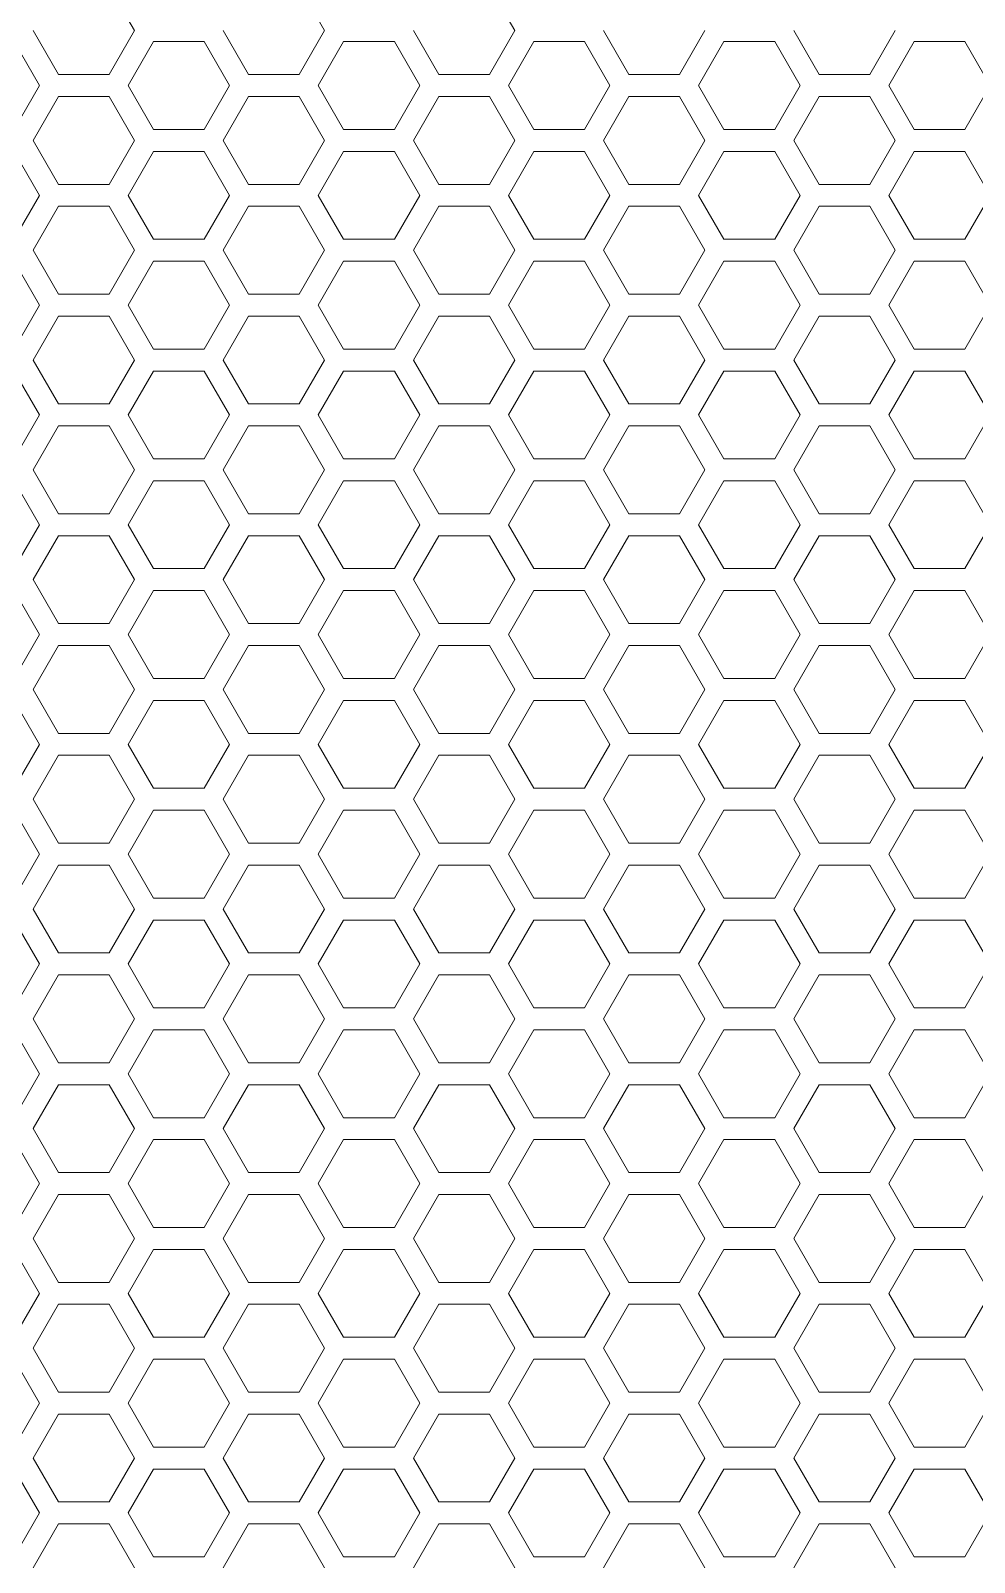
# Model space of a CAD drawing. Header units: millimetres. Extents: x 0 to 62, y -17 to 201.
# Drawn here: x 31.88 to 40.48, y 50.65 to 64.6 of the extents above; entities that cross this region are included whole.
import ezdxf

# ---------------------------------------------------------------- set-up
doc = ezdxf.new("R2010")
doc.units = ezdxf.units.MM

msp = doc.modelspace()

# ---------------------------------------------------------------- linework, layer by layer
at = {"color": 0, "lineweight": 18}
for p, q in [((32.828, 64.6), (32.597, 65)), ((34.56, 64.6), (34.329, 65)), ((36.292, 64.6), (36.061, 65)), ((31.904, 64.6), (32.135, 64.2)), ((32.597, 64.2), (32.828, 64.6)), ((33.636, 64.6), (33.867, 64.2)), ((34.329, 64.2), (34.56, 64.6)), ((35.368, 64.6), (35.599, 64.2)), ((36.061, 64.2), (36.292, 64.6)), ((37.1, 64.6), (37.331, 64.2)), ((37.793, 64.2), (38.024, 64.6)), ((38.832, 64.6), (39.063, 64.2)), ((39.525, 64.2), (39.756, 64.6)), ((31.962, 64.1), (31.731, 64.5)), ((33.001, 64.5), (32.77, 64.1)), ((33.463, 64.5), (33.001, 64.5)), ((33.694, 64.1), (33.463, 64.5)), ((34.733, 64.5), (34.502, 64.1)), ((35.195, 64.5), (34.733, 64.5)), ((35.426, 64.1), (35.195, 64.5)), ((36.465, 64.5), (36.234, 64.1)), ((36.927, 64.5), (36.465, 64.5)), ((37.158, 64.1), (36.927, 64.5)), ((38.197, 64.5), (37.966, 64.1)), ((38.659, 64.5), (38.197, 64.5)), ((38.89, 64.1), (38.659, 64.5)), ((39.929, 64.5), (39.698, 64.1)), ((40.391, 64.5), (39.929, 64.5)), ((40.622, 64.1), (40.391, 64.5)), ((32.135, 64.2), (32.597, 64.2)), ((33.867, 64.2), (34.329, 64.2)), ((35.599, 64.2), (36.061, 64.2)), ((37.331, 64.2), (37.793, 64.2)), ((39.063, 64.2), (39.525, 64.2)), ((31.731, 63.7), (31.962, 64.1)), ((32.77, 64.1), (33.001, 63.7)), ((33.463, 63.7), (33.694, 64.1)), ((34.502, 64.1), (34.733, 63.7)), ((35.195, 63.7), (35.426, 64.1)), ((36.234, 64.1), (36.465, 63.7)), ((36.927, 63.7), (37.158, 64.1)), ((37.966, 64.1), (38.197, 63.7)), ((38.659, 63.7), (38.89, 64.1)), ((39.698, 64.1), (39.929, 63.7)), ((40.391, 63.7), (40.622, 64.1)), ((32.135, 64), (31.904, 63.6)), ((32.597, 64), (32.135, 64)), ((32.828, 63.6), (32.597, 64)), ((33.867, 64), (33.636, 63.6)), ((34.329, 64), (33.867, 64)), ((34.56, 63.6), (34.329, 64)), ((35.599, 64), (35.368, 63.6)), ((36.061, 64), (35.599, 64)), ((36.292, 63.6), (36.061, 64)), ((37.331, 64), (37.1, 63.6)), ((37.793, 64), (37.331, 64)), ((38.024, 63.6), (37.793, 64)), ((39.063, 64), (38.832, 63.6)), ((39.525, 64), (39.063, 64)), ((39.756, 63.6), (39.525, 64)), ((33.001, 63.7), (33.463, 63.7)), ((34.733, 63.7), (35.195, 63.7)), ((36.465, 63.7), (36.927, 63.7)), ((38.197, 63.7), (38.659, 63.7)), ((39.929, 63.7), (40.391, 63.7)), ((31.962, 63.1), (31.731, 63.5)), ((31.904, 63.6), (32.135, 63.2)), ((32.597, 63.2), (32.828, 63.6)), ((33.001, 63.5), (32.77, 63.1)), ((33.463, 63.5), (33.001, 63.5)), ((33.694, 63.1), (33.463, 63.5)), ((33.636, 63.6), (33.867, 63.2)), ((34.329, 63.2), (34.56, 63.6)), ((34.733, 63.5), (34.502, 63.1)), ((35.195, 63.5), (34.733, 63.5)), ((35.426, 63.1), (35.195, 63.5)), ((35.368, 63.6), (35.599, 63.2)), ((36.061, 63.2), (36.292, 63.6)), ((36.465, 63.5), (36.234, 63.1)), ((36.927, 63.5), (36.465, 63.5)), ((37.158, 63.1), (36.927, 63.5)), ((37.1, 63.6), (37.331, 63.2)), ((37.793, 63.2), (38.024, 63.6)), ((38.197, 63.5), (37.966, 63.1)), ((38.659, 63.5), (38.197, 63.5)), ((38.89, 63.1), (38.659, 63.5)), ((38.832, 63.6), (39.063, 63.2)), ((39.525, 63.2), (39.756, 63.6)), ((39.929, 63.5), (39.698, 63.1)), ((40.391, 63.5), (39.929, 63.5)), ((40.622, 63.1), (40.391, 63.5)), ((32.135, 63.2), (32.597, 63.2)), ((33.867, 63.2), (34.329, 63.2)), ((35.599, 63.2), (36.061, 63.2)), ((37.331, 63.2), (37.793, 63.2)), ((39.063, 63.2), (39.525, 63.2)), ((31.731, 62.7), (31.962, 63.1)), ((32.77, 63.1), (33.001, 62.7)), ((33.463, 62.7), (33.694, 63.1)), ((34.502, 63.1), (34.733, 62.7)), ((35.195, 62.7), (35.426, 63.1)), ((36.234, 63.1), (36.465, 62.7)), ((36.927, 62.7), (37.158, 63.1)), ((37.966, 63.1), (38.197, 62.7)), ((38.659, 62.7), (38.89, 63.1)), ((39.698, 63.1), (39.929, 62.7)), ((40.391, 62.7), (40.622, 63.1)), ((32.135, 63), (31.904, 62.6)), ((32.597, 63), (32.135, 63)), ((32.828, 62.6), (32.597, 63)), ((33.867, 63), (33.636, 62.6)), ((34.329, 63), (33.867, 63)), ((34.56, 62.6), (34.329, 63)), ((35.599, 63), (35.368, 62.6)), ((36.061, 63), (35.599, 63)), ((36.292, 62.6), (36.061, 63)), ((37.331, 63), (37.1, 62.6)), ((37.793, 63), (37.331, 63)), ((38.024, 62.6), (37.793, 63)), ((39.063, 63), (38.832, 62.6)), ((39.525, 63), (39.063, 63)), ((39.756, 62.6), (39.525, 63)), ((33.001, 62.7), (33.463, 62.7)), ((34.733, 62.7), (35.195, 62.7)), ((36.465, 62.7), (36.927, 62.7)), ((38.197, 62.7), (38.659, 62.7)), ((39.929, 62.7), (40.391, 62.7)), ((31.962, 62.1), (31.731, 62.5)), ((31.904, 62.6), (32.135, 62.2)), ((32.597, 62.2), (32.828, 62.6)), ((33.001, 62.5), (32.77, 62.1)), ((33.463, 62.5), (33.001, 62.5)), ((33.694, 62.1), (33.463, 62.5)), ((33.636, 62.6), (33.867, 62.2)), ((34.329, 62.2), (34.56, 62.6)), ((34.733, 62.5), (34.502, 62.1)), ((35.195, 62.5), (34.733, 62.5)), ((35.426, 62.1), (35.195, 62.5)), ((35.368, 62.6), (35.599, 62.2)), ((36.061, 62.2), (36.292, 62.6)), ((36.465, 62.5), (36.234, 62.1)), ((36.927, 62.5), (36.465, 62.5)), ((37.158, 62.1), (36.927, 62.5)), ((37.1, 62.6), (37.331, 62.2)), ((37.793, 62.2), (38.024, 62.6)), ((38.197, 62.5), (37.966, 62.1)), ((38.659, 62.5), (38.197, 62.5)), ((38.89, 62.1), (38.659, 62.5)), ((38.832, 62.6), (39.063, 62.2)), ((39.525, 62.2), (39.756, 62.6)), ((39.929, 62.5), (39.698, 62.1)), ((40.391, 62.5), (39.929, 62.5)), ((40.622, 62.1), (40.391, 62.5)), ((31.731, 61.7), (31.962, 62.1)), ((32.135, 62.2), (32.597, 62.2)), ((32.77, 62.1), (33.001, 61.7)), ((33.463, 61.7), (33.694, 62.1)), ((33.867, 62.2), (34.329, 62.2)), ((34.502, 62.1), (34.733, 61.7)), ((35.195, 61.7), (35.426, 62.1)), ((35.599, 62.2), (36.061, 62.2)), ((36.234, 62.1), (36.465, 61.7)), ((36.927, 61.7), (37.158, 62.1)), ((37.331, 62.2), (37.793, 62.2)), ((37.966, 62.1), (38.197, 61.7)), ((38.659, 61.7), (38.89, 62.1)), ((39.063, 62.2), (39.525, 62.2)), ((39.698, 62.1), (39.929, 61.7)), ((40.391, 61.7), (40.622, 62.1)), ((32.135, 62), (31.904, 61.6)), ((32.597, 62), (32.135, 62)), ((32.828, 61.6), (32.597, 62)), ((33.867, 62), (33.636, 61.6)), ((34.329, 62), (33.867, 62)), ((34.56, 61.6), (34.329, 62)), ((35.599, 62), (35.368, 61.6)), ((36.061, 62), (35.599, 62)), ((36.292, 61.6), (36.061, 62)), ((37.331, 62), (37.1, 61.6)), ((37.793, 62), (37.331, 62)), ((38.024, 61.6), (37.793, 62)), ((39.063, 62), (38.832, 61.6)), ((39.525, 62), (39.063, 62)), ((39.756, 61.6), (39.525, 62)), ((33.001, 61.7), (33.463, 61.7)), ((34.733, 61.7), (35.195, 61.7)), ((36.465, 61.7), (36.927, 61.7)), ((38.197, 61.7), (38.659, 61.7)), ((39.929, 61.7), (40.391, 61.7)), ((31.904, 61.6), (32.135, 61.2)), ((32.597, 61.2), (32.828, 61.6)), ((33.636, 61.6), (33.867, 61.2)), ((34.329, 61.2), (34.56, 61.6)), ((35.368, 61.6), (35.599, 61.2)), ((36.061, 61.2), (36.292, 61.6)), ((37.1, 61.6), (37.331, 61.2)), ((37.793, 61.2), (38.024, 61.6)), ((38.832, 61.6), (39.063, 61.2)), ((39.525, 61.2), (39.756, 61.6)), ((31.962, 61.1), (31.731, 61.5)), ((33.001, 61.5), (32.77, 61.1)), ((33.463, 61.5), (33.001, 61.5)), ((33.694, 61.1), (33.463, 61.5)), ((34.733, 61.5), (34.502, 61.1)), ((35.195, 61.5), (34.733, 61.5)), ((35.426, 61.1), (35.195, 61.5)), ((36.465, 61.5), (36.234, 61.1)), ((36.927, 61.5), (36.465, 61.5)), ((37.158, 61.1), (36.927, 61.5)), ((38.197, 61.5), (37.966, 61.1)), ((38.659, 61.5), (38.197, 61.5)), ((38.89, 61.1), (38.659, 61.5)), ((39.929, 61.5), (39.698, 61.1)), ((40.391, 61.5), (39.929, 61.5)), ((40.622, 61.1), (40.391, 61.5)), ((32.135, 61.2), (32.597, 61.2)), ((33.867, 61.2), (34.329, 61.2)), ((35.599, 61.2), (36.061, 61.2)), ((37.331, 61.2), (37.793, 61.2)), ((39.063, 61.2), (39.525, 61.2)), ((31.731, 60.7), (31.962, 61.1)), ((32.135, 61), (31.904, 60.6)), ((32.597, 61), (32.135, 61)), ((32.828, 60.6), (32.597, 61)), ((32.77, 61.1), (33.001, 60.7)), ((33.463, 60.7), (33.694, 61.1)), ((33.867, 61), (33.636, 60.6)), ((34.329, 61), (33.867, 61)), ((34.56, 60.6), (34.329, 61)), ((34.502, 61.1), (34.733, 60.7)), ((35.195, 60.7), (35.426, 61.1)), ((35.599, 61), (35.368, 60.6)), ((36.061, 61), (35.599, 61)), ((36.292, 60.6), (36.061, 61)), ((36.234, 61.1), (36.465, 60.7)), ((36.927, 60.7), (37.158, 61.1)), ((37.331, 61), (37.1, 60.6)), ((37.793, 61), (37.331, 61)), ((38.024, 60.6), (37.793, 61)), ((37.966, 61.1), (38.197, 60.7)), ((38.659, 60.7), (38.89, 61.1)), ((39.063, 61), (38.832, 60.6)), ((39.525, 61), (39.063, 61)), ((39.756, 60.6), (39.525, 61)), ((39.698, 61.1), (39.929, 60.7)), ((40.391, 60.7), (40.622, 61.1)), ((33.001, 60.7), (33.463, 60.7)), ((34.733, 60.7), (35.195, 60.7)), ((36.465, 60.7), (36.927, 60.7)), ((38.197, 60.7), (38.659, 60.7)), ((39.929, 60.7), (40.391, 60.7)), ((31.904, 60.6), (32.135, 60.2)), ((32.597, 60.2), (32.828, 60.6)), ((33.636, 60.6), (33.867, 60.2)), ((34.329, 60.2), (34.56, 60.6)), ((35.368, 60.6), (35.599, 60.2)), ((36.061, 60.2), (36.292, 60.6)), ((37.1, 60.6), (37.331, 60.2)), ((37.793, 60.2), (38.024, 60.6)), ((38.832, 60.6), (39.063, 60.2)), ((39.525, 60.2), (39.756, 60.6)), ((31.962, 60.1), (31.731, 60.5)), ((33.001, 60.5), (32.77, 60.1)), ((33.463, 60.5), (33.001, 60.5)), ((33.694, 60.1), (33.463, 60.5)), ((34.733, 60.5), (34.502, 60.1)), ((35.195, 60.5), (34.733, 60.5)), ((35.426, 60.1), (35.195, 60.5)), ((36.465, 60.5), (36.234, 60.1)), ((36.927, 60.5), (36.465, 60.5)), ((37.158, 60.1), (36.927, 60.5)), ((38.197, 60.5), (37.966, 60.1)), ((38.659, 60.5), (38.197, 60.5)), ((38.89, 60.1), (38.659, 60.5)), ((39.929, 60.5), (39.698, 60.1)), ((40.391, 60.5), (39.929, 60.5)), ((40.622, 60.1), (40.391, 60.5)), ((32.135, 60.2), (32.597, 60.2)), ((33.867, 60.2), (34.329, 60.2)), ((35.599, 60.2), (36.061, 60.2)), ((37.331, 60.2), (37.793, 60.2)), ((39.063, 60.2), (39.525, 60.2)), ((31.731, 59.7), (31.962, 60.1)), ((32.135, 60), (31.904, 59.6)), ((32.597, 60), (32.135, 60)), ((32.828, 59.6), (32.597, 60)), ((32.77, 60.1), (33.001, 59.7)), ((33.463, 59.7), (33.694, 60.1)), ((33.867, 60), (33.636, 59.6)), ((34.329, 60), (33.867, 60)), ((34.56, 59.6), (34.329, 60)), ((34.502, 60.1), (34.733, 59.7)), ((35.195, 59.7), (35.426, 60.1)), ((35.599, 60), (35.368, 59.6)), ((36.061, 60), (35.599, 60)), ((36.292, 59.6), (36.061, 60)), ((36.234, 60.1), (36.465, 59.7)), ((36.927, 59.7), (37.158, 60.1)), ((37.331, 60), (37.1, 59.6)), ((37.793, 60), (37.331, 60)), ((38.024, 59.6), (37.793, 60)), ((37.966, 60.1), (38.197, 59.7)), ((38.659, 59.7), (38.89, 60.1)), ((39.063, 60), (38.832, 59.6)), ((39.525, 60), (39.063, 60)), ((39.756, 59.6), (39.525, 60)), ((39.698, 60.1), (39.929, 59.7)), ((40.391, 59.7), (40.622, 60.1)), ((31.904, 59.6), (32.135, 59.2)), ((32.597, 59.2), (32.828, 59.6)), ((33.001, 59.7), (33.463, 59.7)), ((33.636, 59.6), (33.867, 59.2)), ((34.329, 59.2), (34.56, 59.6)), ((34.733, 59.7), (35.195, 59.7)), ((35.368, 59.6), (35.599, 59.2)), ((36.061, 59.2), (36.292, 59.6)), ((36.465, 59.7), (36.927, 59.7)), ((37.1, 59.6), (37.331, 59.2)), ((37.793, 59.2), (38.024, 59.6)), ((38.197, 59.7), (38.659, 59.7)), ((38.832, 59.6), (39.063, 59.2)), ((39.525, 59.2), (39.756, 59.6)), ((39.929, 59.7), (40.391, 59.7)), ((31.962, 59.1), (31.731, 59.5)), ((33.001, 59.5), (32.77, 59.1)), ((33.463, 59.5), (33.001, 59.5)), ((33.694, 59.1), (33.463, 59.5)), ((34.733, 59.5), (34.502, 59.1)), ((35.195, 59.5), (34.733, 59.5)), ((35.426, 59.1), (35.195, 59.5)), ((36.465, 59.5), (36.234, 59.1)), ((36.927, 59.5), (36.465, 59.5)), ((37.158, 59.1), (36.927, 59.5)), ((38.197, 59.5), (37.966, 59.1)), ((38.659, 59.5), (38.197, 59.5)), ((38.89, 59.1), (38.659, 59.5)), ((39.929, 59.5), (39.698, 59.1)), ((40.391, 59.5), (39.929, 59.5)), ((40.622, 59.1), (40.391, 59.5)), ((32.135, 59.2), (32.597, 59.2)), ((33.867, 59.2), (34.329, 59.2)), ((35.599, 59.2), (36.061, 59.2)), ((37.331, 59.2), (37.793, 59.2)), ((39.063, 59.2), (39.525, 59.2)), ((31.731, 58.7), (31.962, 59.1)), ((32.77, 59.1), (33.001, 58.7)), ((33.463, 58.7), (33.694, 59.1)), ((34.502, 59.1), (34.733, 58.7)), ((35.195, 58.7), (35.426, 59.1)), ((36.234, 59.1), (36.465, 58.7)), ((36.927, 58.7), (37.158, 59.1)), ((37.966, 59.1), (38.197, 58.7)), ((38.659, 58.7), (38.89, 59.1)), ((39.698, 59.1), (39.929, 58.7)), ((40.391, 58.7), (40.622, 59.1)), ((32.135, 59), (31.904, 58.6)), ((32.597, 59), (32.135, 59)), ((32.828, 58.6), (32.597, 59)), ((33.867, 59), (33.636, 58.6)), ((34.329, 59), (33.867, 59)), ((34.56, 58.6), (34.329, 59)), ((35.599, 59), (35.368, 58.6)), ((36.061, 59), (35.599, 59)), ((36.292, 58.6), (36.061, 59)), ((37.331, 59), (37.1, 58.6)), ((37.793, 59), (37.331, 59)), ((38.024, 58.6), (37.793, 59)), ((39.063, 59), (38.832, 58.6)), ((39.525, 59), (39.063, 59)), ((39.756, 58.6), (39.525, 59)), ((31.904, 58.6), (32.135, 58.2)), ((32.597, 58.2), (32.828, 58.6)), ((33.001, 58.7), (33.463, 58.7)), ((33.636, 58.6), (33.867, 58.2)), ((34.329, 58.2), (34.56, 58.6)), ((34.733, 58.7), (35.195, 58.7)), ((35.368, 58.6), (35.599, 58.2)), ((36.061, 58.2), (36.292, 58.6)), ((36.465, 58.7), (36.927, 58.7)), ((37.1, 58.6), (37.331, 58.2)), ((37.793, 58.2), (38.024, 58.6)), ((38.197, 58.7), (38.659, 58.7)), ((38.832, 58.6), (39.063, 58.2)), ((39.525, 58.2), (39.756, 58.6)), ((39.929, 58.7), (40.391, 58.7)), ((31.962, 58.1), (31.731, 58.5)), ((33.001, 58.5), (32.77, 58.1)), ((33.463, 58.5), (33.001, 58.5)), ((33.694, 58.1), (33.463, 58.5)), ((34.733, 58.5), (34.502, 58.1)), ((35.195, 58.5), (34.733, 58.5)), ((35.426, 58.1), (35.195, 58.5)), ((36.465, 58.5), (36.234, 58.1)), ((36.927, 58.5), (36.465, 58.5)), ((37.158, 58.1), (36.927, 58.5)), ((38.197, 58.5), (37.966, 58.1)), ((38.659, 58.5), (38.197, 58.5)), ((38.89, 58.1), (38.659, 58.5)), ((39.929, 58.5), (39.698, 58.1)), ((40.391, 58.5), (39.929, 58.5)), ((40.622, 58.1), (40.391, 58.5)), ((32.135, 58.2), (32.597, 58.2)), ((33.867, 58.2), (34.329, 58.2)), ((35.599, 58.2), (36.061, 58.2)), ((37.331, 58.2), (37.793, 58.2)), ((39.063, 58.2), (39.525, 58.2)), ((31.731, 57.7), (31.962, 58.1)), ((32.77, 58.1), (33.001, 57.7)), ((33.463, 57.7), (33.694, 58.1)), ((34.502, 58.1), (34.733, 57.7)), ((35.195, 57.7), (35.426, 58.1)), ((36.234, 58.1), (36.465, 57.7)), ((36.927, 57.7), (37.158, 58.1)), ((37.966, 58.1), (38.197, 57.7)), ((38.659, 57.7), (38.89, 58.1)), ((39.698, 58.1), (39.929, 57.7)), ((40.391, 57.7), (40.622, 58.1)), ((32.135, 58), (31.904, 57.6)), ((32.597, 58), (32.135, 58)), ((32.828, 57.6), (32.597, 58)), ((33.867, 58), (33.636, 57.6)), ((34.329, 58), (33.867, 58)), ((34.56, 57.6), (34.329, 58)), ((35.599, 58), (35.368, 57.6)), ((36.061, 58), (35.599, 58)), ((36.292, 57.6), (36.061, 58)), ((37.331, 58), (37.1, 57.6)), ((37.793, 58), (37.331, 58)), ((38.024, 57.6), (37.793, 58)), ((39.063, 58), (38.832, 57.6)), ((39.525, 58), (39.063, 58)), ((39.756, 57.6), (39.525, 58)), ((33.001, 57.7), (33.463, 57.7)), ((34.733, 57.7), (35.195, 57.7)), ((36.465, 57.7), (36.927, 57.7)), ((38.197, 57.7), (38.659, 57.7)), ((39.929, 57.7), (40.391, 57.7)), ((31.962, 57.1), (31.731, 57.5)), ((31.904, 57.6), (32.135, 57.2)), ((32.597, 57.2), (32.828, 57.6)), ((33.001, 57.5), (32.77, 57.1)), ((33.463, 57.5), (33.001, 57.5)), ((33.694, 57.1), (33.463, 57.5)), ((33.636, 57.6), (33.867, 57.2)), ((34.329, 57.2), (34.56, 57.6)), ((34.733, 57.5), (34.502, 57.1)), ((35.195, 57.5), (34.733, 57.5)), ((35.426, 57.1), (35.195, 57.5)), ((35.368, 57.6), (35.599, 57.2)), ((36.061, 57.2), (36.292, 57.6)), ((36.465, 57.5), (36.234, 57.1)), ((36.927, 57.5), (36.465, 57.5)), ((37.158, 57.1), (36.927, 57.5)), ((37.1, 57.6), (37.331, 57.2)), ((37.793, 57.2), (38.024, 57.6)), ((38.197, 57.5), (37.966, 57.1)), ((38.659, 57.5), (38.197, 57.5)), ((38.89, 57.1), (38.659, 57.5)), ((38.832, 57.6), (39.063, 57.2)), ((39.525, 57.2), (39.756, 57.6)), ((39.929, 57.5), (39.698, 57.1)), ((40.391, 57.5), (39.929, 57.5)), ((40.622, 57.1), (40.391, 57.5)), ((32.135, 57.2), (32.597, 57.2)), ((33.867, 57.2), (34.329, 57.2)), ((35.599, 57.2), (36.061, 57.2)), ((37.331, 57.2), (37.793, 57.2)), ((39.063, 57.2), (39.525, 57.2)), ((31.731, 56.7), (31.962, 57.1)), ((32.77, 57.1), (33.001, 56.7)), ((33.463, 56.7), (33.694, 57.1)), ((34.502, 57.1), (34.733, 56.7)), ((35.195, 56.7), (35.426, 57.1)), ((36.234, 57.1), (36.465, 56.7)), ((36.927, 56.7), (37.158, 57.1)), ((37.966, 57.1), (38.197, 56.7)), ((38.659, 56.7), (38.89, 57.1)), ((39.698, 57.1), (39.929, 56.7)), ((40.391, 56.7), (40.622, 57.1)), ((32.135, 57), (31.904, 56.6)), ((32.597, 57), (32.135, 57)), ((32.828, 56.6), (32.597, 57)), ((33.867, 57), (33.636, 56.6)), ((34.329, 57), (33.867, 57)), ((34.56, 56.6), (34.329, 57)), ((35.599, 57), (35.368, 56.6)), ((36.061, 57), (35.599, 57)), ((36.292, 56.6), (36.061, 57)), ((37.331, 57), (37.1, 56.6)), ((37.793, 57), (37.331, 57)), ((38.024, 56.6), (37.793, 57)), ((39.063, 57), (38.832, 56.6)), ((39.525, 57), (39.063, 57)), ((39.756, 56.6), (39.525, 57)), ((33.001, 56.7), (33.463, 56.7)), ((34.733, 56.7), (35.195, 56.7)), ((36.465, 56.7), (36.927, 56.7)), ((38.197, 56.7), (38.659, 56.7)), ((39.929, 56.7), (40.391, 56.7)), ((31.962, 56.1), (31.731, 56.5)), ((31.904, 56.6), (32.135, 56.2)), ((32.597, 56.2), (32.828, 56.6)), ((33.001, 56.5), (32.77, 56.1)), ((33.463, 56.5), (33.001, 56.5)), ((33.694, 56.1), (33.463, 56.5)), ((33.636, 56.6), (33.867, 56.2)), ((34.329, 56.2), (34.56, 56.6)), ((34.733, 56.5), (34.502, 56.1)), ((35.195, 56.5), (34.733, 56.5)), ((35.426, 56.1), (35.195, 56.5)), ((35.368, 56.6), (35.599, 56.2)), ((36.061, 56.2), (36.292, 56.6)), ((36.465, 56.5), (36.234, 56.1)), ((36.927, 56.5), (36.465, 56.5)), ((37.158, 56.1), (36.927, 56.5)), ((37.1, 56.6), (37.331, 56.2)), ((37.793, 56.2), (38.024, 56.6)), ((38.197, 56.5), (37.966, 56.1)), ((38.659, 56.5), (38.197, 56.5)), ((38.89, 56.1), (38.659, 56.5)), ((38.832, 56.6), (39.063, 56.2)), ((39.525, 56.2), (39.756, 56.6)), ((39.929, 56.5), (39.698, 56.1)), ((40.391, 56.5), (39.929, 56.5)), ((40.622, 56.1), (40.391, 56.5)), ((31.731, 55.7), (31.962, 56.1)), ((32.135, 56.2), (32.597, 56.2)), ((32.77, 56.1), (33.001, 55.7)), ((33.463, 55.7), (33.694, 56.1)), ((33.867, 56.2), (34.329, 56.2)), ((34.502, 56.1), (34.733, 55.7)), ((35.195, 55.7), (35.426, 56.1)), ((35.599, 56.2), (36.061, 56.2)), ((36.234, 56.1), (36.465, 55.7)), ((36.927, 55.7), (37.158, 56.1)), ((37.331, 56.2), (37.793, 56.2)), ((37.966, 56.1), (38.197, 55.7)), ((38.659, 55.7), (38.89, 56.1)), ((39.063, 56.2), (39.525, 56.2)), ((39.698, 56.1), (39.929, 55.7)), ((40.391, 55.7), (40.622, 56.1)), ((32.135, 56), (31.904, 55.6)), ((32.597, 56), (32.135, 56)), ((32.828, 55.6), (32.597, 56)), ((33.867, 56), (33.636, 55.6)), ((34.329, 56), (33.867, 56)), ((34.56, 55.6), (34.329, 56)), ((35.599, 56), (35.368, 55.6)), ((36.061, 56), (35.599, 56)), ((36.292, 55.6), (36.061, 56)), ((37.331, 56), (37.1, 55.6)), ((37.793, 56), (37.331, 56)), ((38.024, 55.6), (37.793, 56)), ((39.063, 56), (38.832, 55.6)), ((39.525, 56), (39.063, 56)), ((39.756, 55.6), (39.525, 56)), ((33.001, 55.7), (33.463, 55.7)), ((34.733, 55.7), (35.195, 55.7)), ((36.465, 55.7), (36.927, 55.7)), ((38.197, 55.7), (38.659, 55.7)), ((39.929, 55.7), (40.391, 55.7)), ((31.904, 55.6), (32.135, 55.2)), ((32.597, 55.2), (32.828, 55.6)), ((33.636, 55.6), (33.867, 55.2)), ((34.329, 55.2), (34.56, 55.6)), ((35.368, 55.6), (35.599, 55.2)), ((36.061, 55.2), (36.292, 55.6)), ((37.1, 55.6), (37.331, 55.2)), ((37.793, 55.2), (38.024, 55.6)), ((38.832, 55.6), (39.063, 55.2)), ((39.525, 55.2), (39.756, 55.6)), ((31.962, 55.1), (31.731, 55.5)), ((33.001, 55.5), (32.77, 55.1)), ((33.463, 55.5), (33.001, 55.5)), ((33.694, 55.1), (33.463, 55.5)), ((34.733, 55.5), (34.502, 55.1)), ((35.195, 55.5), (34.733, 55.5)), ((35.426, 55.1), (35.195, 55.5)), ((36.465, 55.5), (36.234, 55.1)), ((36.927, 55.5), (36.465, 55.5)), ((37.158, 55.1), (36.927, 55.5)), ((38.197, 55.5), (37.966, 55.1)), ((38.659, 55.5), (38.197, 55.5)), ((38.89, 55.1), (38.659, 55.5)), ((39.929, 55.5), (39.698, 55.1)), ((40.391, 55.5), (39.929, 55.5)), ((40.622, 55.1), (40.391, 55.5)), ((32.135, 55.2), (32.597, 55.2)), ((33.867, 55.2), (34.329, 55.2)), ((35.599, 55.2), (36.061, 55.2)), ((37.331, 55.2), (37.793, 55.2)), ((39.063, 55.2), (39.525, 55.2)), ((31.731, 54.7), (31.962, 55.1)), ((32.135, 55), (31.904, 54.6)), ((32.597, 55), (32.135, 55)), ((32.828, 54.6), (32.597, 55)), ((32.77, 55.1), (33.001, 54.7)), ((33.463, 54.7), (33.694, 55.1)), ((33.867, 55), (33.636, 54.6)), ((34.329, 55), (33.867, 55)), ((34.56, 54.6), (34.329, 55)), ((34.502, 55.1), (34.733, 54.7)), ((35.195, 54.7), (35.426, 55.1)), ((35.599, 55), (35.368, 54.6)), ((36.061, 55), (35.599, 55)), ((36.292, 54.6), (36.061, 55)), ((36.234, 55.1), (36.465, 54.7)), ((36.927, 54.7), (37.158, 55.1)), ((37.331, 55), (37.1, 54.6)), ((37.793, 55), (37.331, 55)), ((38.024, 54.6), (37.793, 55)), ((37.966, 55.1), (38.197, 54.7)), ((38.659, 54.7), (38.89, 55.1)), ((39.063, 55), (38.832, 54.6)), ((39.525, 55), (39.063, 55)), ((39.756, 54.6), (39.525, 55)), ((39.698, 55.1), (39.929, 54.7)), ((40.391, 54.7), (40.622, 55.1)), ((33.001, 54.7), (33.463, 54.7)), ((34.733, 54.7), (35.195, 54.7)), ((36.465, 54.7), (36.927, 54.7)), ((38.197, 54.7), (38.659, 54.7)), ((39.929, 54.7), (40.391, 54.7)), ((31.904, 54.6), (32.135, 54.2)), ((32.597, 54.2), (32.828, 54.6)), ((33.636, 54.6), (33.867, 54.2)), ((34.329, 54.2), (34.56, 54.6)), ((35.368, 54.6), (35.599, 54.2)), ((36.061, 54.2), (36.292, 54.6)), ((37.1, 54.6), (37.331, 54.2)), ((37.793, 54.2), (38.024, 54.6)), ((38.832, 54.6), (39.063, 54.2)), ((39.525, 54.2), (39.756, 54.6)), ((31.962, 54.1), (31.731, 54.5)), ((33.001, 54.5), (32.77, 54.1)), ((33.463, 54.5), (33.001, 54.5)), ((33.694, 54.1), (33.463, 54.5)), ((34.733, 54.5), (34.502, 54.1)), ((35.195, 54.5), (34.733, 54.5)), ((35.426, 54.1), (35.195, 54.5)), ((36.465, 54.5), (36.234, 54.1)), ((36.927, 54.5), (36.465, 54.5)), ((37.158, 54.1), (36.927, 54.5)), ((38.197, 54.5), (37.966, 54.1)), ((38.659, 54.5), (38.197, 54.5)), ((38.89, 54.1), (38.659, 54.5)), ((39.929, 54.5), (39.698, 54.1)), ((40.391, 54.5), (39.929, 54.5)), ((40.622, 54.1), (40.391, 54.5)), ((32.135, 54.2), (32.597, 54.2)), ((33.867, 54.2), (34.329, 54.2)), ((35.599, 54.2), (36.061, 54.2)), ((37.331, 54.2), (37.793, 54.2)), ((39.063, 54.2), (39.525, 54.2)), ((31.731, 53.7), (31.962, 54.1)), ((32.135, 54), (31.904, 53.6)), ((32.597, 54), (32.135, 54)), ((32.828, 53.6), (32.597, 54)), ((32.77, 54.1), (33.001, 53.7)), ((33.463, 53.7), (33.694, 54.1)), ((33.867, 54), (33.636, 53.6)), ((34.329, 54), (33.867, 54)), ((34.56, 53.6), (34.329, 54)), ((34.502, 54.1), (34.733, 53.7)), ((35.195, 53.7), (35.426, 54.1)), ((35.599, 54), (35.368, 53.6)), ((36.061, 54), (35.599, 54)), ((36.292, 53.6), (36.061, 54)), ((36.234, 54.1), (36.465, 53.7)), ((36.927, 53.7), (37.158, 54.1)), ((37.331, 54), (37.1, 53.6)), ((37.793, 54), (37.331, 54)), ((38.024, 53.6), (37.793, 54)), ((37.966, 54.1), (38.197, 53.7)), ((38.659, 53.7), (38.89, 54.1)), ((39.063, 54), (38.832, 53.6)), ((39.525, 54), (39.063, 54)), ((39.756, 53.6), (39.525, 54)), ((39.698, 54.1), (39.929, 53.7)), ((40.391, 53.7), (40.622, 54.1)), ((31.904, 53.6), (32.135, 53.2)), ((32.597, 53.2), (32.828, 53.6)), ((33.001, 53.7), (33.463, 53.7)), ((33.636, 53.6), (33.867, 53.2)), ((34.329, 53.2), (34.56, 53.6)), ((34.733, 53.7), (35.195, 53.7)), ((35.368, 53.6), (35.599, 53.2)), ((36.061, 53.2), (36.292, 53.6)), ((36.465, 53.7), (36.927, 53.7)), ((37.1, 53.6), (37.331, 53.2)), ((37.793, 53.2), (38.024, 53.6)), ((38.197, 53.7), (38.659, 53.7)), ((38.832, 53.6), (39.063, 53.2)), ((39.525, 53.2), (39.756, 53.6)), ((39.929, 53.7), (40.391, 53.7)), ((31.962, 53.1), (31.731, 53.5)), ((33.001, 53.5), (32.77, 53.1)), ((33.463, 53.5), (33.001, 53.5)), ((33.694, 53.1), (33.463, 53.5)), ((34.733, 53.5), (34.502, 53.1)), ((35.195, 53.5), (34.733, 53.5)), ((35.426, 53.1), (35.195, 53.5)), ((36.465, 53.5), (36.234, 53.1)), ((36.927, 53.5), (36.465, 53.5)), ((37.158, 53.1), (36.927, 53.5)), ((38.197, 53.5), (37.966, 53.1)), ((38.659, 53.5), (38.197, 53.5)), ((38.89, 53.1), (38.659, 53.5)), ((39.929, 53.5), (39.698, 53.1)), ((40.391, 53.5), (39.929, 53.5)), ((40.622, 53.1), (40.391, 53.5)), ((32.135, 53.2), (32.597, 53.2)), ((33.867, 53.2), (34.329, 53.2)), ((35.599, 53.2), (36.061, 53.2)), ((37.331, 53.2), (37.793, 53.2)), ((39.063, 53.2), (39.525, 53.2)), ((31.731, 52.7), (31.962, 53.1)), ((32.77, 53.1), (33.001, 52.7)), ((33.463, 52.7), (33.694, 53.1)), ((34.502, 53.1), (34.733, 52.7)), ((35.195, 52.7), (35.426, 53.1)), ((36.234, 53.1), (36.465, 52.7)), ((36.927, 52.7), (37.158, 53.1)), ((37.966, 53.1), (38.197, 52.7)), ((38.659, 52.7), (38.89, 53.1)), ((39.698, 53.1), (39.929, 52.7)), ((40.391, 52.7), (40.622, 53.1)), ((32.135, 53), (31.904, 52.6)), ((32.597, 53), (32.135, 53)), ((32.828, 52.6), (32.597, 53)), ((33.867, 53), (33.636, 52.6)), ((34.329, 53), (33.867, 53)), ((34.56, 52.6), (34.329, 53)), ((35.599, 53), (35.368, 52.6)), ((36.061, 53), (35.599, 53)), ((36.292, 52.6), (36.061, 53)), ((37.331, 53), (37.1, 52.6)), ((37.793, 53), (37.331, 53)), ((38.024, 52.6), (37.793, 53)), ((39.063, 53), (38.832, 52.6)), ((39.525, 53), (39.063, 53)), ((39.756, 52.6), (39.525, 53)), ((31.904, 52.6), (32.135, 52.2)), ((32.597, 52.2), (32.828, 52.6)), ((33.001, 52.7), (33.463, 52.7)), ((33.636, 52.6), (33.867, 52.2)), ((34.329, 52.2), (34.56, 52.6)), ((34.733, 52.7), (35.195, 52.7)), ((35.368, 52.6), (35.599, 52.2)), ((36.061, 52.2), (36.292, 52.6)), ((36.465, 52.7), (36.927, 52.7)), ((37.1, 52.6), (37.331, 52.2)), ((37.793, 52.2), (38.024, 52.6)), ((38.197, 52.7), (38.659, 52.7)), ((38.832, 52.6), (39.063, 52.2)), ((39.525, 52.2), (39.756, 52.6)), ((39.929, 52.7), (40.391, 52.7)), ((31.962, 52.1), (31.731, 52.5)), ((33.001, 52.5), (32.77, 52.1)), ((33.463, 52.5), (33.001, 52.5)), ((33.694, 52.1), (33.463, 52.5)), ((34.733, 52.5), (34.502, 52.1)), ((35.195, 52.5), (34.733, 52.5)), ((35.426, 52.1), (35.195, 52.5)), ((36.465, 52.5), (36.234, 52.1)), ((36.927, 52.5), (36.465, 52.5)), ((37.158, 52.1), (36.927, 52.5)), ((38.197, 52.5), (37.966, 52.1)), ((38.659, 52.5), (38.197, 52.5)), ((38.89, 52.1), (38.659, 52.5)), ((39.929, 52.5), (39.698, 52.1)), ((40.391, 52.5), (39.929, 52.5)), ((40.622, 52.1), (40.391, 52.5)), ((32.135, 52.2), (32.597, 52.2)), ((33.867, 52.2), (34.329, 52.2)), ((35.599, 52.2), (36.061, 52.2)), ((37.331, 52.2), (37.793, 52.2)), ((39.063, 52.2), (39.525, 52.2)), ((31.731, 51.7), (31.962, 52.1)), ((32.77, 52.1), (33.001, 51.7)), ((33.463, 51.7), (33.694, 52.1)), ((34.502, 52.1), (34.733, 51.7)), ((35.195, 51.7), (35.426, 52.1)), ((36.234, 52.1), (36.465, 51.7)), ((36.927, 51.7), (37.158, 52.1)), ((37.966, 52.1), (38.197, 51.7)), ((38.659, 51.7), (38.89, 52.1)), ((39.698, 52.1), (39.929, 51.7)), ((40.391, 51.7), (40.622, 52.1)), ((32.135, 52), (31.904, 51.6)), ((32.597, 52), (32.135, 52)), ((32.828, 51.6), (32.597, 52)), ((33.867, 52), (33.636, 51.6)), ((34.329, 52), (33.867, 52)), ((34.56, 51.6), (34.329, 52)), ((35.599, 52), (35.368, 51.6)), ((36.061, 52), (35.599, 52)), ((36.292, 51.6), (36.061, 52)), ((37.331, 52), (37.1, 51.6)), ((37.793, 52), (37.331, 52)), ((38.024, 51.6), (37.793, 52)), ((39.063, 52), (38.832, 51.6)), ((39.525, 52), (39.063, 52)), ((39.756, 51.6), (39.525, 52)), ((33.001, 51.7), (33.463, 51.7)), ((34.733, 51.7), (35.195, 51.7)), ((36.465, 51.7), (36.927, 51.7)), ((38.197, 51.7), (38.659, 51.7)), ((39.929, 51.7), (40.391, 51.7)), ((31.962, 51.1), (31.731, 51.5)), ((31.904, 51.6), (32.135, 51.2)), ((32.597, 51.2), (32.828, 51.6)), ((33.001, 51.5), (32.77, 51.1)), ((33.463, 51.5), (33.001, 51.5)), ((33.694, 51.1), (33.463, 51.5)), ((33.636, 51.6), (33.867, 51.2)), ((34.329, 51.2), (34.56, 51.6)), ((34.733, 51.5), (34.502, 51.1)), ((35.195, 51.5), (34.733, 51.5)), ((35.426, 51.1), (35.195, 51.5)), ((35.368, 51.6), (35.599, 51.2)), ((36.061, 51.2), (36.292, 51.6)), ((36.465, 51.5), (36.234, 51.1)), ((36.927, 51.5), (36.465, 51.5)), ((37.158, 51.1), (36.927, 51.5)), ((37.1, 51.6), (37.331, 51.2)), ((37.793, 51.2), (38.024, 51.6)), ((38.197, 51.5), (37.966, 51.1)), ((38.659, 51.5), (38.197, 51.5)), ((38.89, 51.1), (38.659, 51.5)), ((38.832, 51.6), (39.063, 51.2)), ((39.525, 51.2), (39.756, 51.6)), ((39.929, 51.5), (39.698, 51.1)), ((40.391, 51.5), (39.929, 51.5)), ((40.622, 51.1), (40.391, 51.5)), ((32.135, 51.2), (32.597, 51.2)), ((33.867, 51.2), (34.329, 51.2)), ((35.599, 51.2), (36.061, 51.2)), ((37.331, 51.2), (37.793, 51.2)), ((39.063, 51.2), (39.525, 51.2)), ((31.731, 50.7), (31.962, 51.1)), ((32.77, 51.1), (33.001, 50.7)), ((33.463, 50.7), (33.694, 51.1)), ((34.502, 51.1), (34.733, 50.7)), ((35.195, 50.7), (35.426, 51.1)), ((36.234, 51.1), (36.465, 50.7)), ((36.927, 50.7), (37.158, 51.1)), ((37.966, 51.1), (38.197, 50.7)), ((38.659, 50.7), (38.89, 51.1)), ((39.698, 51.1), (39.929, 50.7)), ((40.391, 50.7), (40.622, 51.1)), ((32.135, 51), (31.904, 50.6)), ((32.597, 51), (32.135, 51)), ((32.828, 50.6), (32.597, 51)), ((33.867, 51), (33.636, 50.6)), ((34.329, 51), (33.867, 51)), ((34.56, 50.6), (34.329, 51)), ((35.599, 51), (35.368, 50.6)), ((36.061, 51), (35.599, 51)), ((36.292, 50.6), (36.061, 51)), ((37.331, 51), (37.1, 50.6)), ((37.793, 51), (37.331, 51)), ((38.024, 50.6), (37.793, 51)), ((39.063, 51), (38.832, 50.6)), ((39.525, 51), (39.063, 51)), ((39.756, 50.6), (39.525, 51)), ((33.001, 50.7), (33.463, 50.7)), ((34.733, 50.7), (35.195, 50.7)), ((36.465, 50.7), (36.927, 50.7)), ((38.197, 50.7), (38.659, 50.7)), ((39.929, 50.7), (40.391, 50.7))]:
    msp.add_line(p, q, dxfattribs=at)

doc.saveas('drawing.dxf')
